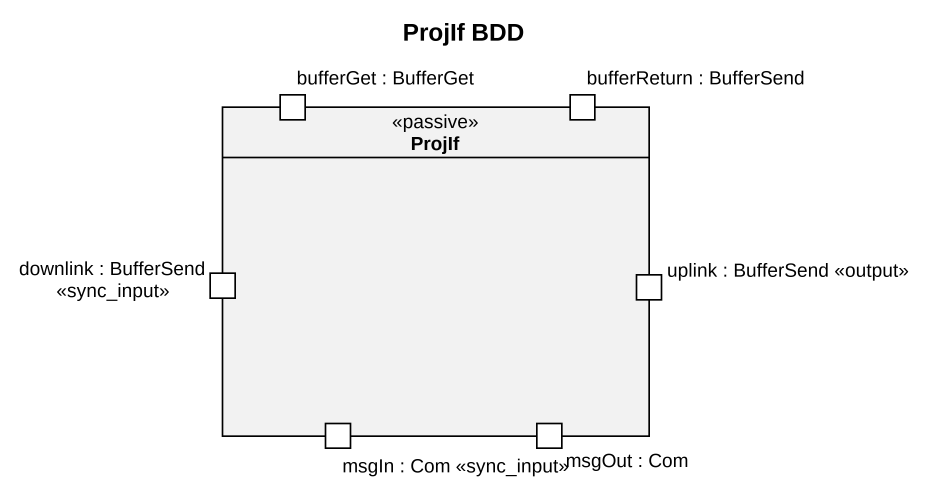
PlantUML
@startuml
title ProjIf BDD
rectangle ProjIf <<passive>> {
  port "bufferGet : BufferGet" as bufferGet_BufferGet
  port "bufferReturn : BufferSend" as bufferReturn_BufferSend
  port "downlink : BufferSend <<sync_input>>" as downlink_BufferSend_sync
  port "uplink : BufferSend <<output>>" as uplink_BufferSend_output
  port "msgIn : Com <<sync_input>>" as msgIn_Com_sync_input
  port "msgOut : Com" as msgOut_Com
}
@enduml
